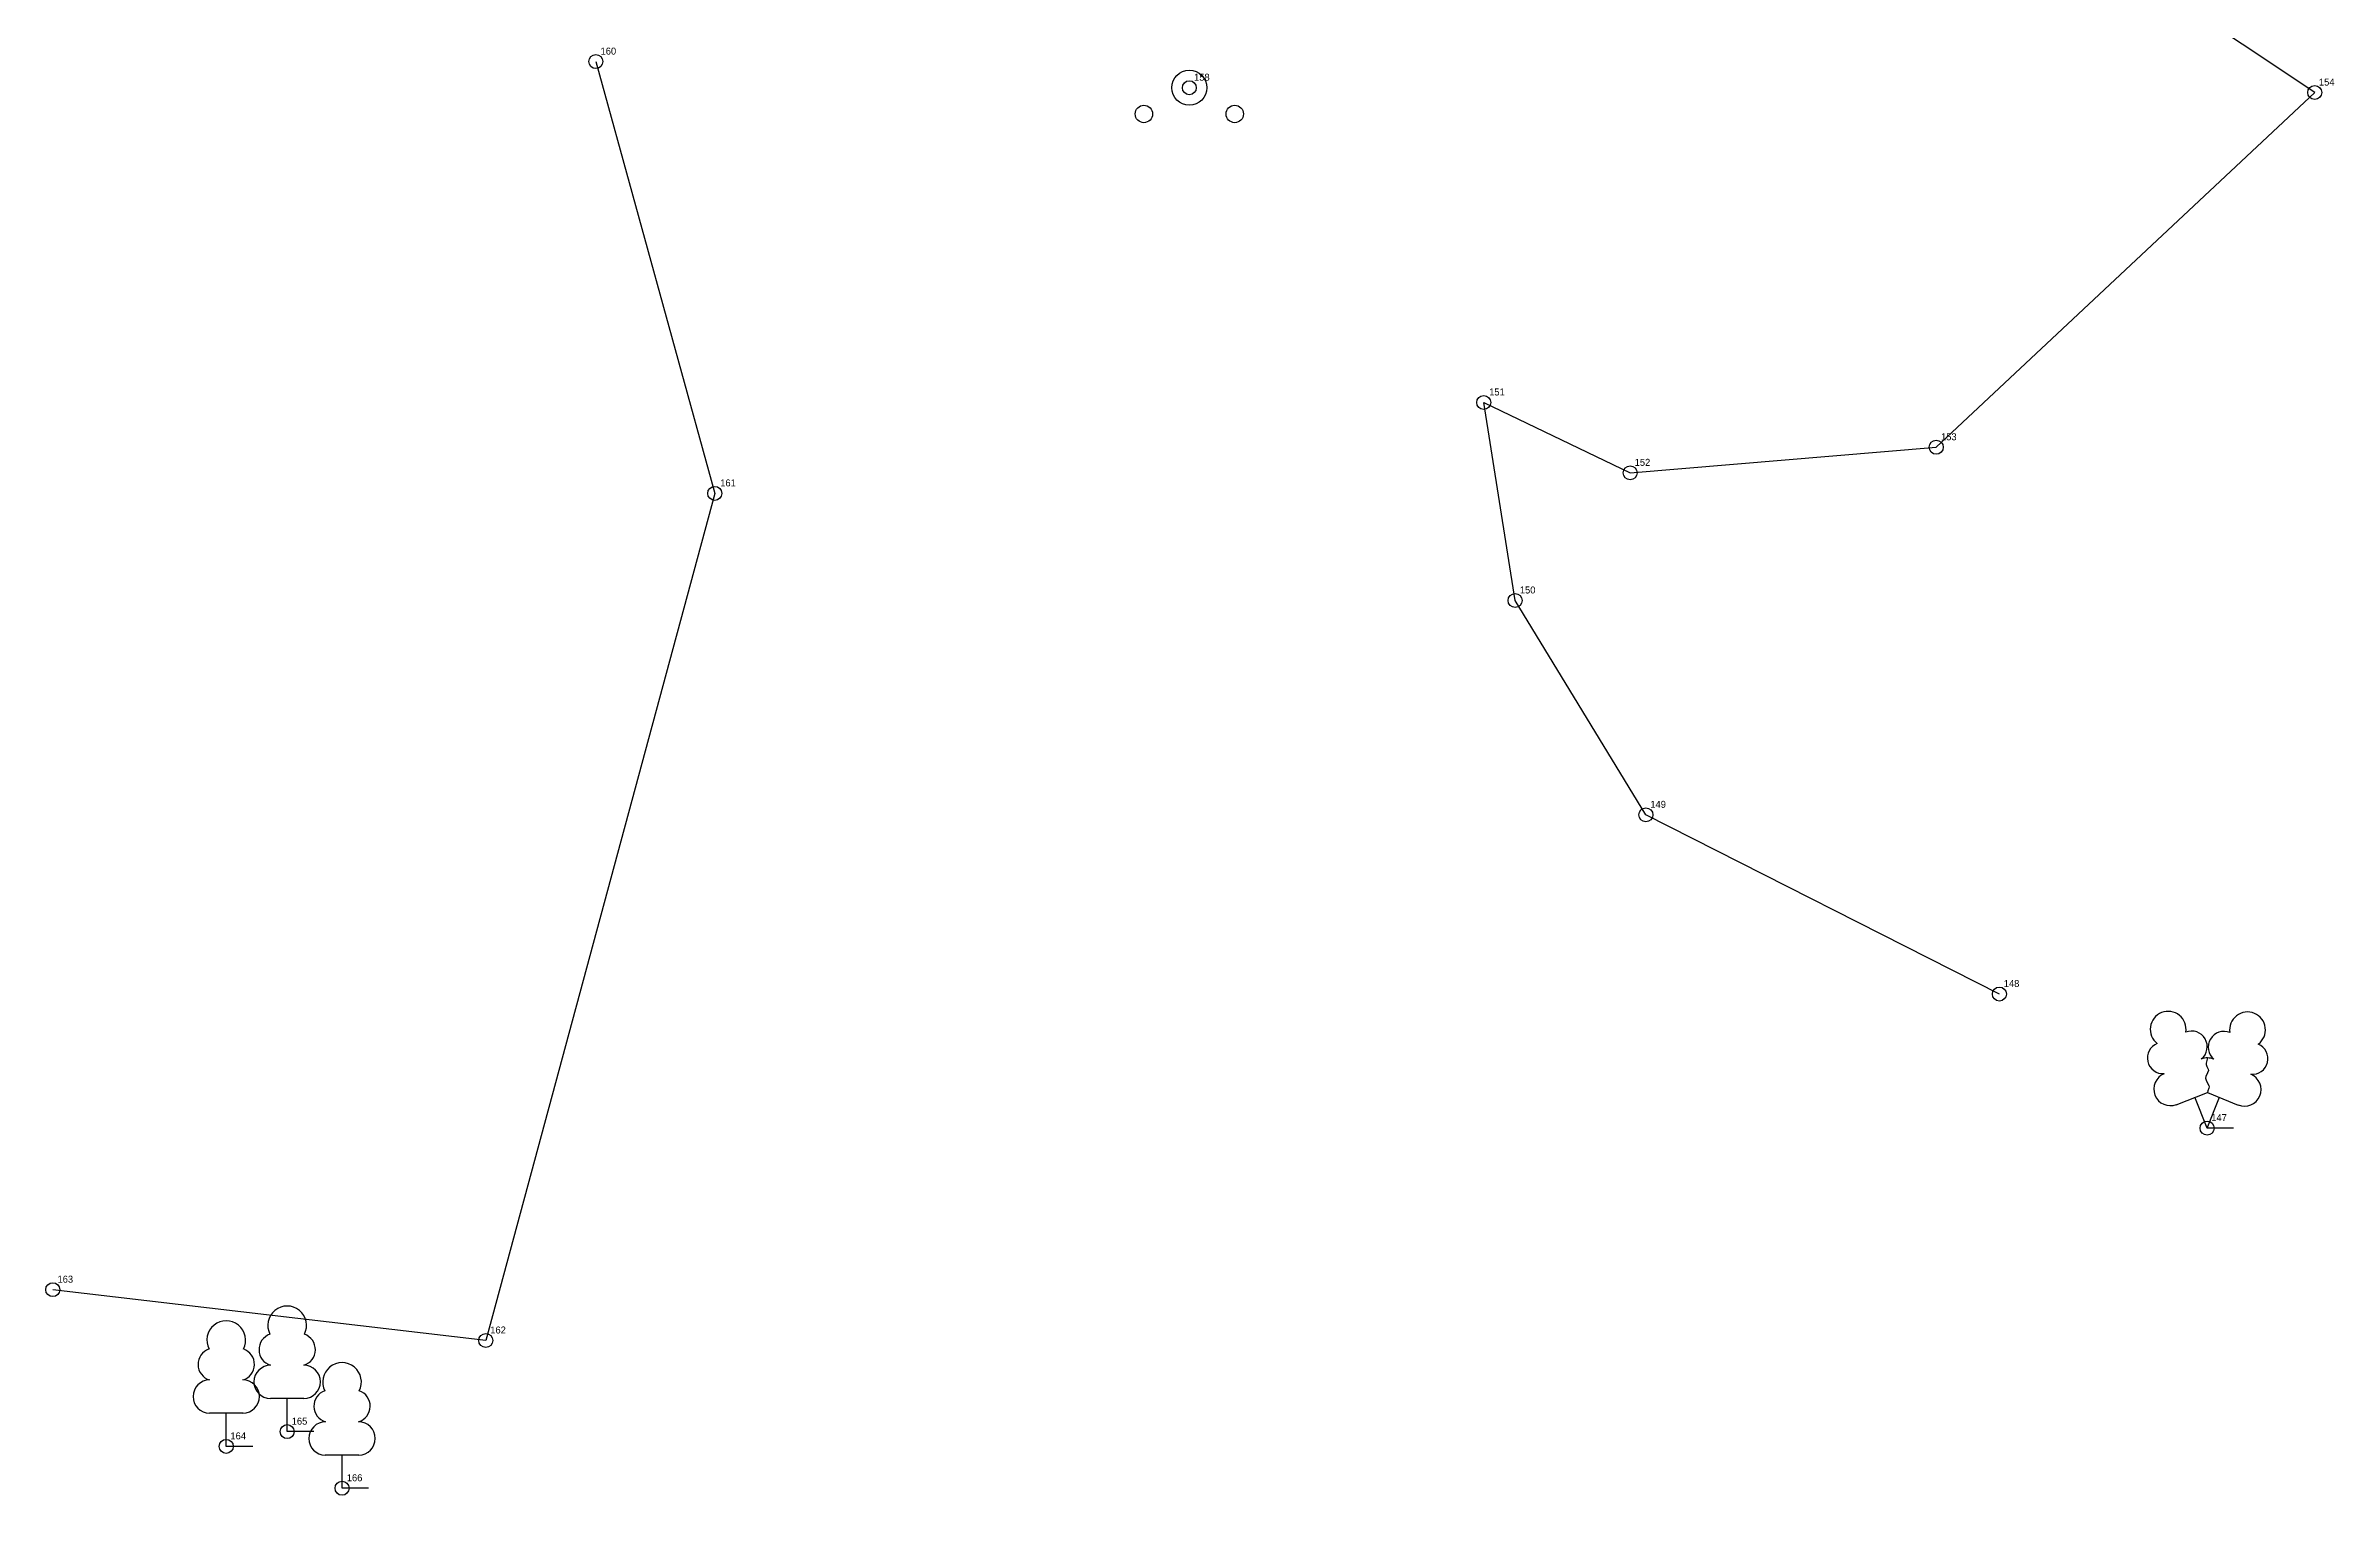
# Model space of a CAD drawing. Extents: x 521410 to 528746, y 6470808 to 6473220.
# Drawn here: x 521409.95 to 521442.69, y 6473186.22 to 6473206.96 of the extents above; entities that cross this region are included whole.
import ezdxf

# ---------------------------------------------------------------- set-up
doc = ezdxf.new("R2010")
doc.units = 0
for name, color, linetype in [('ERINOUE_clip', 7, 'Continuous'), ('PIIR', 7, 'Continuous'), ('VORMISTUS', 7, 'Continuous'), ('wms', 7, 'Continuous')]:
    doc.layers.add(name, color=color, linetype=linetype)

msp = doc.modelspace()

# ---------------------------------------------------------------- linework, layer by layer
at = {"layer": 'ERINOUE_clip'}
for p, q in [((521440.429, 6473191.809), (521440.874, 6473191.984)), ((521440.874, 6473191.984), (521441.314, 6473191.804)), ((521440.869, 6473191.474), (521440.694, 6473191.914)), ((521440.869, 6473191.474), (521441.049, 6473191.914)), ((521441.249, 6473191.474), (521440.869, 6473191.474)), ((521412.767, 6473187.395), (521412.287, 6473187.395)), ((521412.527, 6473186.92), (521412.527, 6473187.395)), ((521413.639, 6473187.606), (521413.159, 6473187.606)), ((521413.399, 6473187.131), (521413.399, 6473187.606)), ((521413.779, 6473187.131), (521413.399, 6473187.131)), ((521412.907, 6473186.92), (521412.527, 6473186.92)), ((521414.424, 6473186.796), (521413.944, 6473186.796)), ((521414.184, 6473186.321), (521414.184, 6473186.796)), ((521414.564, 6473186.321), (521414.184, 6473186.321))]:
    msp.add_line(p, q, dxfattribs=at)
msp.add_lwpolyline([(521440.874, 6473192.479), (521440.854, 6473192.404), (521440.854, 6473192.384), (521440.864, 6473192.354), (521440.884, 6473192.319), (521440.889, 6473192.299), (521440.874, 6473192.264), (521440.849, 6473192.214), (521440.844, 6473192.189), (521440.849, 6473192.174), (521440.859, 6473192.144), (521440.894, 6473192.084), (521440.899, 6473192.064), (521440.894, 6473192.044), (521440.879, 6473192.009), (521440.874, 6473191.984)], dxfattribs=at)
for centre, radius, start, end in [((521440.312, 6473192.888), 0.256, 111.5027, 232.5173), ((521440.312, 6473192.888), 0.256, 350.4856, 111.5002), ((521441.448, 6473192.879), 0.256, 67.6168, 188.6314), ((521441.448, 6473192.879), 0.256, 306.5997, 67.6143), ((521440.238, 6473192.477), 0.224, 111.4304, 274.4987), ((521440.647, 6473192.638), 0.224, 308.5041, 111.5725), ((521441.11, 6473192.633), 0.225, 67.7016, 230.5126), ((521441.515, 6473192.467), 0.224, 264.6183, 67.6866), ((521440.873, 6473192.241), 0.237, 66.7655, 111.5015), ((521440.343, 6473192.032), 0.237, 111.5014, 291.5004), ((521441.404, 6473192.024), 0.237, 247.6166, 67.6155), ((521412.527, 6473188.44), 0.277, 332.5799, 207.4201), ((521413.399, 6473188.651), 0.277, 332.5799, 207.4201), ((521413.229, 6473188.304), 0.233, 109.0217, 253.1415), ((521413.569, 6473188.304), 0.233, 286.8508, 70.9859), ((521412.357, 6473188.093), 0.233, 109.0217, 253.1415), ((521412.697, 6473188.093), 0.233, 286.8508, 70.9859), ((521413.162, 6473187.843), 0.238, 90.0016, 269.3953), ((521413.636, 6473187.843), 0.238, 270.6047, 89.9984), ((521414.184, 6473187.841), 0.277, 332.5799, 207.4201), ((521412.29, 6473187.632), 0.238, 90.0016, 269.3953), ((521412.764, 6473187.632), 0.238, 270.6047, 89.9984), ((521414.014, 6473187.494), 0.233, 109.0217, 253.1415), ((521414.354, 6473187.494), 0.233, 286.8508, 70.9859), ((521413.947, 6473187.033), 0.238, 90.0016, 269.3953), ((521414.421, 6473187.033), 0.238, 270.6047, 89.9984)]:
    msp.add_arc(centre, radius, start, end, dxfattribs=at)
at = {"layer": 'PIIR'}
for centre in [(521417.815, 6473206.733), (521426.307, 6473206.359), (521442.409, 6473206.29), (521430.519, 6473201.856), (521436.994, 6473201.215), (521432.614, 6473200.849), (521419.517, 6473200.555), (521430.968, 6473199.023), (521432.84, 6473195.956), (521437.897, 6473193.392), (521440.869, 6473191.474), (521410.045, 6473189.162), (521416.24, 6473188.435), (521413.399, 6473187.131), (521412.527, 6473186.92), (521414.184, 6473186.321)]:
    msp.add_circle(centre, 0.1, dxfattribs=at)
at = {"layer": 'VORMISTUS'}
for points in [[(521437.897, 6473193.392), (521432.84, 6473195.956), (521430.968, 6473199.023), (521430.519, 6473201.856), (521432.614, 6473200.849), (521436.994, 6473201.215), (521442.409, 6473206.29), (521436.173, 6473210.445), (521426.331, 6473219.323), (521422.361, 6473209.691)], [(521417.815, 6473206.733), (521419.517, 6473200.555), (521416.24, 6473188.435), (521410.045, 6473189.162)]]:
    msp.add_lwpolyline(points, dxfattribs=at)
for centre, radius in [((521426.307, 6473206.359), 0.25), ((521425.657, 6473205.984), 0.125), ((521426.957, 6473205.984), 0.125)]:
    msp.add_circle(centre, radius, dxfattribs=at)

# ---------------------------------------------------------------- texts
at = {"layer": 'wms'}
for s, p in [('160', (521417.883, 6473206.833)), ('158', (521426.375, 6473206.459)), ('154', (521442.469, 6473206.39)), ('151', (521430.597, 6473201.956)), ('153', (521437.062, 6473201.315)), ('152', (521432.679, 6473200.949)), ('161', (521419.595, 6473200.655)), ('150', (521431.036, 6473199.123)), ('149', (521432.903, 6473196.056)), ('148', (521437.96, 6473193.492)), ('147', (521440.929, 6473191.574)), ('163', (521410.113, 6473189.262)), ('162', (521416.305, 6473188.535)), ('164', (521412.587, 6473187.02)), ('165', (521413.464, 6473187.231)), ('166', (521414.252, 6473186.421))]:
    msp.add_text(s, height=0.1, dxfattribs=at).set_placement(p)

doc.saveas('drawing.dxf')
